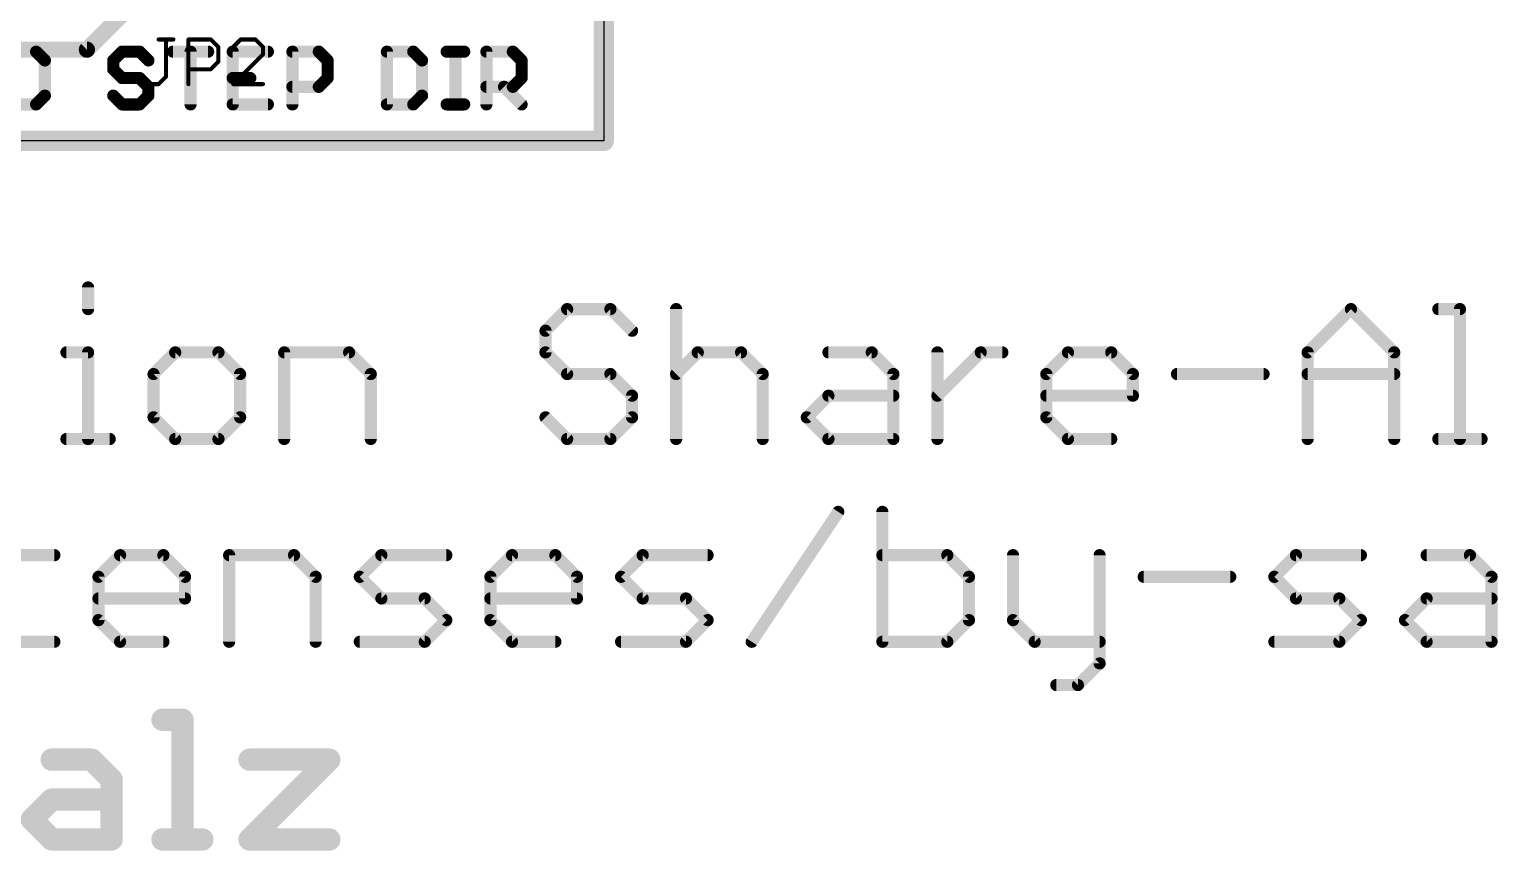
# Model space of a CAD drawing. Extents: x -25 to 82, y -12 to 21.
# Drawn here: x 41.06 to 59.46, y -8.89 to 1.4 of the extents above; entities that cross this region are included whole.
import ezdxf

# ---------------------------------------------------------------- set-up
doc = ezdxf.new("R2010")
doc.units = 0
for name, color, linetype in [('1', 12, 'CONTINUOUS'), ('16', 132, 'CONTINUOUS'), ('20', 53, 'CONTINUOUS'), ('21', 53, 'CONTINUOUS'), ('25', 253, 'CONTINUOUS'), ('51', 53, 'CONTINUOUS')]:
    doc.layers.add(name, color=color, linetype=linetype)

msp = doc.modelspace()

# ---------------------------------------------------------------- linework, layer by layer
at = {"layer": '1'}
for points, const_width in [([(48.26, 20.32), (48.26, 0)], 0.254), ([(43.18, 2.54), (41.783, 1.143)], 0.2032), ([(41.783, 1.143), (39.497, 1.143)], 0.2032), ([(48.26, 0), (0, 0)], 0.254)]:
    msp.add_lwpolyline(points, dxfattribs=dict(at, const_width=const_width))
for points, const_width in [([(41.7471, 1.1789, 1), (41.8189, 1.1071)], 0.1016), ([(41.783, 1.0922, 1), (41.783, 1.1938)], 0.1016), ([(48.1965, 0, 1), (48.3235, 0)], 0.127), ([(48.26, -0.0635, 1), (48.26, 0.0635)], 0.127)]:
    msp.add_lwpolyline(points, format="xyb", dxfattribs=dict(at, const_width=const_width))
at = {"layer": '16', "const_width": 0.254}
for points in [[(48.26, 20.32), (48.26, 0)], [(48.26, 0), (0, 0)]]:
    msp.add_lwpolyline(points, dxfattribs=at)
at = {"layer": '16', "const_width": 0.127}
for points in [[(48.1965, 0, 1), (48.3235, 0)], [(48.26, -0.0635, 1), (48.26, 0.0635)]]:
    msp.add_lwpolyline(points, format="xyb", dxfattribs=at)
at = {"layer": '20'}
for p, q in [((48.26, 20.32), (48.26, 0)), ((48.26, 0), (0, 0))]:
    msp.add_line(p, q, dxfattribs=at)
at = {"layer": '21'}
for points, const_width in [([(48.26, 0), (48.26, 20.32)], 0.254), ([(41.1465, 1.1182), (40.816, 1.1182)], 0.1524), ([(41.2567, 1.008), (41.1465, 1.1182)], 0.1524), ([(42.2234, 1.1182), (42.1132, 1.008)], 0.1524), ([(42.4437, 1.1182), (42.2234, 1.1182)], 0.1524), ([(42.5538, 1.008), (42.4437, 1.1182)], 0.1524), ([(42.8616, 1.1182), (43.3023, 1.1182)], 0.1524), ([(43.0819, 0.4572), (43.0819, 1.1182)], 0.1524), ([(44.0507, 1.1182), (43.61, 1.1182)], 0.1524), ([(43.61, 1.1182), (43.61, 0.4572)], 0.1524), ([(44.3584, 0.4572), (44.3584, 1.1182)], 0.1524), ([(44.3584, 1.1182), (44.6889, 1.1182)], 0.1524), ([(44.6889, 1.1182), (44.7991, 1.008)], 0.1524), ([(45.5422, 1.1182), (45.5422, 0.4572)], 0.1524), ([(45.8727, 1.1182), (45.5422, 1.1182)], 0.1524), ([(45.9828, 1.008), (45.8727, 1.1182)], 0.1524), ([(46.2906, 1.1182), (46.5109, 1.1182)], 0.1524), ([(46.4008, 0.4572), (46.4008, 1.1182)], 0.1524), ([(46.7896, 0.4572), (46.7896, 1.1182)], 0.1524), ([(46.7896, 1.1182), (47.12, 1.1182)], 0.1524), ([(47.12, 1.1182), (47.2302, 1.008)], 0.1524), ([(41.2567, 0.5674), (41.2567, 1.008)], 0.1524), ([(42.1132, 1.008), (42.1132, 0.8978)], 0.1524), ([(42.1132, 0.8978), (42.2234, 0.7877)], 0.1524), ([(44.7991, 1.008), (44.7991, 0.7877)], 0.1524), ([(45.9828, 0.5674), (45.9828, 1.008)], 0.1524), ([(47.2302, 1.008), (47.2302, 0.7877)], 0.1524), ([(42.2234, 0.7877), (42.4437, 0.7877)], 0.1524), ([(42.4437, 0.7877), (42.5538, 0.6775)], 0.1524), ([(42.5538, 0.6775), (42.5538, 0.5674)], 0.1524), ([(43.61, 0.7877), (43.8304, 0.7877)], 0.1524), ([(44.6889, 0.6775), (44.3584, 0.6775)], 0.1524), ([(44.7991, 0.7877), (44.6889, 0.6775)], 0.1524), ([(47.12, 0.6775), (46.7896, 0.6775)], 0.1524), ([(47.0099, 0.6775), (47.2302, 0.4572)], 0.1524), ([(47.2302, 0.7877), (47.12, 0.6775)], 0.1524), ([(41.1465, 0.4572), (41.2567, 0.5674)], 0.1524), ([(42.2234, 0.4572), (42.1132, 0.5674)], 0.1524), ([(42.5538, 0.5674), (42.4437, 0.4572)], 0.1524), ([(45.8727, 0.4572), (45.9828, 0.5674)], 0.1524), ([(40.816, 0.4572), (41.1465, 0.4572)], 0.1524), ([(42.4437, 0.4572), (42.2234, 0.4572)], 0.1524), ([(43.61, 0.4572), (44.0507, 0.4572)], 0.1524), ([(45.5422, 0.4572), (45.8727, 0.4572)], 0.1524), ([(46.2906, 0.4572), (46.5109, 0.4572)], 0.1524), ([(0, 0), (48.26, 0)], 0.254)]:
    msp.add_lwpolyline(points, dxfattribs=dict(at, const_width=const_width))
for points, const_width in [([(41.1735, 1.1451, 1), (41.1196, 1.0912)], 0.0762), ([(41.1465, 1.0801, 1), (41.1465, 1.1563)], 0.0762), ([(42.2234, 1.1563, 1), (42.2234, 1.0801)], 0.0762), ([(42.2503, 1.0912, 1), (42.1964, 1.1451)], 0.0762), ([(42.4706, 1.1451, 1), (42.4167, 1.0912)], 0.0762), ([(42.4437, 1.0801, 1), (42.4437, 1.1563)], 0.0762), ([(42.8616, 1.1563, 1), (42.8616, 1.0801)], 0.0762), ([(43.12, 1.1182, 1), (43.0438, 1.1182)], 0.0762), ([(43.3023, 1.0801, 1), (43.3023, 1.1563)], 0.0762), ([(43.61, 1.1563, 1), (43.61, 1.0801)], 0.0762), ([(43.6481, 1.1182, 1), (43.5719, 1.1182)], 0.0762), ([(44.0507, 1.0801, 1), (44.0507, 1.1563)], 0.0762), ([(44.3965, 1.1182, 1), (44.3203, 1.1182)], 0.0762), ([(44.3584, 1.1563, 1), (44.3584, 1.0801)], 0.0762), ([(44.7159, 1.1451, 1), (44.662, 1.0912)], 0.0762), ([(44.6889, 1.0801, 1), (44.6889, 1.1563)], 0.0762), ([(45.5803, 1.1182, 1), (45.5041, 1.1182)], 0.0762), ([(45.5422, 1.1563, 1), (45.5422, 1.0801)], 0.0762), ([(45.8996, 1.1451, 1), (45.8457, 1.0912)], 0.0762), ([(45.8727, 1.0801, 1), (45.8727, 1.1563)], 0.0762), ([(46.2906, 1.1563, 1), (46.2906, 1.0801)], 0.0762), ([(46.4389, 1.1182, 1), (46.3627, 1.1182)], 0.0762), ([(46.5109, 1.0801, 1), (46.5109, 1.1563)], 0.0762), ([(46.8277, 1.1182, 1), (46.7515, 1.1182)], 0.0762), ([(46.7896, 1.1563, 1), (46.7896, 1.0801)], 0.0762), ([(47.147, 1.1451, 1), (47.0931, 1.0912)], 0.0762), ([(47.12, 1.0801, 1), (47.12, 1.1563)], 0.0762), ([(41.2948, 1.008, 1), (41.2186, 1.008)], 0.0762), ([(41.2297, 0.9811, 1), (41.2836, 1.0349)], 0.0762), ([(42.1513, 1.008, 1), (42.0751, 1.008)], 0.0762), ([(42.1401, 0.9248, 1), (42.0863, 0.8709)], 0.0762), ([(42.0751, 0.8978, 1), (42.1513, 0.8978)], 0.0762), ([(42.0863, 1.0349, 1), (42.1401, 0.9811)], 0.0762), ([(42.5269, 0.9811, 1), (42.5808, 1.0349)], 0.0762), ([(44.8372, 1.008, 1), (44.761, 1.008)], 0.0762), ([(44.7721, 0.9811, 1), (44.826, 1.0349)], 0.0762), ([(46.0209, 1.008, 1), (45.9447, 1.008)], 0.0762), ([(45.9559, 0.9811, 1), (46.0098, 1.0349)], 0.0762), ([(47.2683, 1.008, 1), (47.1921, 1.008)], 0.0762), ([(47.2033, 0.9811, 1), (47.2571, 1.0349)], 0.0762), ([(42.2234, 0.8258, 1), (42.2234, 0.7496)], 0.0762), ([(42.1964, 0.7607, 1), (42.2503, 0.8146)], 0.0762), ([(42.4706, 0.8146, 1), (42.4167, 0.7607)], 0.0762), ([(42.4437, 0.7496, 1), (42.4437, 0.8258)], 0.0762), ([(42.5919, 0.6775, 1), (42.5157, 0.6775)], 0.0762), ([(42.5269, 0.6506, 1), (42.5808, 0.7045)], 0.0762), ([(43.61, 0.8258, 1), (43.61, 0.7496)], 0.0762), ([(43.8304, 0.7496, 1), (43.8304, 0.8258)], 0.0762), ([(44.3584, 0.7156, 1), (44.3584, 0.6394)], 0.0762), ([(44.662, 0.7045, 1), (44.7159, 0.6506)], 0.0762), ([(44.6889, 0.6394, 1), (44.6889, 0.7156)], 0.0762), ([(44.761, 0.7877, 1), (44.8372, 0.7877)], 0.0762), ([(44.826, 0.7607, 1), (44.7721, 0.8146)], 0.0762), ([(46.7896, 0.7156, 1), (46.7896, 0.6394)], 0.0762), ([(47.0368, 0.7045, 1), (46.9829, 0.6506)], 0.0762), ([(47.0931, 0.7045, 1), (47.147, 0.6506)], 0.0762), ([(47.12, 0.6394, 1), (47.12, 0.7156)], 0.0762), ([(47.1921, 0.7877, 1), (47.2683, 0.7877)], 0.0762), ([(47.2571, 0.7607, 1), (47.2033, 0.8146)], 0.0762), ([(41.2186, 0.5674, 1), (41.2948, 0.5674)], 0.0762), ([(41.2836, 0.5404, 1), (41.2297, 0.5943)], 0.0762), ([(42.1401, 0.5943, 1), (42.0863, 0.5404)], 0.0762), ([(42.5157, 0.5674, 1), (42.5919, 0.5674)], 0.0762), ([(42.5808, 0.5404, 1), (42.5269, 0.5943)], 0.0762), ([(45.9447, 0.5674, 1), (46.0209, 0.5674)], 0.0762), ([(46.0098, 0.5404, 1), (45.9559, 0.5943)], 0.0762), ([(41.1196, 0.4841, 1), (41.1735, 0.4303)], 0.0762), ([(41.1465, 0.4191, 1), (41.1465, 0.4953)], 0.0762), ([(42.2234, 0.4953, 1), (42.2234, 0.4191)], 0.0762), ([(42.1964, 0.4303, 1), (42.2503, 0.4841)], 0.0762), ([(42.4167, 0.4841, 1), (42.4706, 0.4303)], 0.0762), ([(42.4437, 0.4191, 1), (42.4437, 0.4953)], 0.0762), ([(43.0438, 0.4572, 1), (43.12, 0.4572)], 0.0762), ([(43.61, 0.4953, 1), (43.61, 0.4191)], 0.0762), ([(43.5719, 0.4572, 1), (43.6481, 0.4572)], 0.0762), ([(44.0507, 0.4191, 1), (44.0507, 0.4953)], 0.0762), ([(44.3203, 0.4572, 1), (44.3965, 0.4572)], 0.0762), ([(45.5422, 0.4953, 1), (45.5422, 0.4191)], 0.0762), ([(45.5041, 0.4572, 1), (45.5803, 0.4572)], 0.0762), ([(45.8457, 0.4841, 1), (45.8996, 0.4303)], 0.0762), ([(45.8727, 0.4191, 1), (45.8727, 0.4953)], 0.0762), ([(46.2906, 0.4953, 1), (46.2906, 0.4191)], 0.0762), ([(46.3627, 0.4572, 1), (46.4389, 0.4572)], 0.0762), ([(46.5109, 0.4191, 1), (46.5109, 0.4953)], 0.0762), ([(46.7515, 0.4572, 1), (46.8277, 0.4572)], 0.0762), ([(47.2033, 0.4303, 1), (47.2571, 0.4841)], 0.0762), ([(48.1965, 0, 1), (48.3235, 0)], 0.127), ([(48.26, -0.0635, 1), (48.26, 0.0635)], 0.127)]:
    msp.add_lwpolyline(points, format="xyb", dxfattribs=dict(at, const_width=const_width))
at = {"layer": '25', "const_width": 0.0508}
for points in [[(42.6806, 1.2705), (42.867, 1.2705)], [(42.7738, 0.8044), (42.7738, 1.2705)], [(43.0555, 0.7112), (43.0555, 1.2705)], [(43.0555, 1.2705), (43.3351, 1.2705)], [(43.3351, 1.2705), (43.4284, 1.1773)], [(43.71, 1.2705), (43.6168, 1.1773)], [(43.8965, 1.2705), (43.71, 1.2705)], [(43.9897, 1.1773), (43.8965, 1.2705)], [(43.4284, 1.1773), (43.4284, 0.9908)], [(43.6168, 0.7112), (43.9897, 1.084)], [(43.9897, 1.084), (43.9897, 1.1773)], [(43.3351, 0.8976), (43.0555, 0.8976)], [(43.4284, 0.9908), (43.3351, 0.8976)], [(42.4942, 0.8044), (42.5874, 0.7112)], [(42.5874, 0.7112), (42.6806, 0.7112)], [(42.6806, 0.7112), (42.7738, 0.8044)], [(43.9897, 0.7112), (43.6168, 0.7112)]]:
    msp.add_lwpolyline(points, dxfattribs=at)
at = {"layer": '25', "const_width": 0.0254}
for points in [[(42.6806, 1.2832, 1), (42.6806, 1.2578)], [(42.7865, 1.2705, 1), (42.7611, 1.2705)], [(42.867, 1.2578, 1), (42.867, 1.2832)], [(43.0682, 1.2705, 1), (43.0428, 1.2705)], [(43.0555, 1.2832, 1), (43.0555, 1.2578)], [(43.3441, 1.2795, 1), (43.3262, 1.2615)], [(43.3351, 1.2578, 1), (43.3351, 1.2832)], [(43.71, 1.2832, 1), (43.71, 1.2578)], [(43.719, 1.2615, 1), (43.7011, 1.2795)], [(43.9054, 1.2795, 1), (43.8875, 1.2615)], [(43.8965, 1.2578, 1), (43.8965, 1.2832)], [(43.4411, 1.1773, 1), (43.4157, 1.1773)], [(43.4194, 1.1683, 1), (43.4373, 1.1862)], [(43.6078, 1.1862, 1), (43.6258, 1.1683)], [(44.0024, 1.1773, 1), (43.977, 1.1773)], [(43.9807, 1.1683, 1), (43.9986, 1.1862)], [(43.9986, 1.0751, 1), (43.9807, 1.093)], [(43.0555, 0.9103, 1), (43.0555, 0.8849)], [(43.3351, 0.8849, 1), (43.3351, 0.9103)], [(43.4157, 0.9908, 1), (43.4411, 0.9908)], [(43.4373, 0.9819, 1), (43.4194, 0.9998)], [(43.977, 1.084, 1), (44.0024, 1.084)], [(42.5032, 0.8134, 1), (42.4852, 0.7954)], [(42.5874, 0.7239, 1), (42.5874, 0.6985)], [(42.6806, 0.6985, 1), (42.6806, 0.7239)], [(42.7611, 0.8044, 1), (42.7865, 0.8044)], [(42.7828, 0.7954, 1), (42.7649, 0.8134)], [(43.3262, 0.9066, 1), (43.3441, 0.8886)], [(43.6168, 0.7239, 1), (43.6168, 0.6985)], [(43.9897, 0.6985, 1), (43.9897, 0.7239)], [(42.5784, 0.7022, 1), (42.5964, 0.7202)], [(42.6716, 0.7202, 1), (42.6896, 0.7022)], [(43.0428, 0.7112, 1), (43.0682, 0.7112)], [(43.6078, 0.7202, 1), (43.6258, 0.7022)]]:
    msp.add_lwpolyline(points, format="xyb", dxfattribs=at)
at = {"layer": '51'}
for points, const_width in [([(41.7979, -1.8356), (41.7979, -2.1068)], 0.1524), ([(47.8008, -2.1068), (47.5297, -2.378)], 0.1524), ([(48.3431, -2.1068), (47.8008, -2.1068)], 0.1524), ([(48.6143, -2.378), (48.3431, -2.1068)], 0.1524), ([(49.1668, -2.1068), (49.1668, -3.7338)], 0.1524), ([(57.0797, -2.6491), (57.6221, -2.1068)], 0.1524), ([(57.6221, -2.1068), (58.1644, -2.6491)], 0.1524), ([(58.7169, -2.1068), (58.9881, -2.1068)], 0.1524), ([(58.9881, -2.1068), (58.9881, -3.7338)], 0.1524), ([(47.5297, -2.378), (47.5297, -2.6491)], 0.1524), ([(41.5267, -2.6491), (41.7979, -2.6491)], 0.1524), ([(41.7979, -2.6491), (41.7979, -3.7338)], 0.1524), ([(42.8893, -2.6491), (42.6182, -2.9203)], 0.1524), ([(43.4317, -2.6491), (42.8893, -2.6491)], 0.1524), ([(43.7028, -2.9203), (43.4317, -2.6491)], 0.1524), ([(44.2553, -3.7338), (44.2553, -2.6491)], 0.1524), ([(44.2553, -2.6491), (45.0688, -2.6491)], 0.1524), ([(45.0688, -2.6491), (45.34, -2.9203)], 0.1524), ([(47.5297, -2.6491), (47.8008, -2.9203)], 0.1524), ([(49.1668, -2.9203), (49.438, -2.6491)], 0.1524), ([(49.438, -2.6491), (49.9803, -2.6491)], 0.1524), ([(49.9803, -2.6491), (50.2515, -2.9203)], 0.1524), ([(51.0751, -2.6491), (51.6175, -2.6491)], 0.1524), ([(51.6175, -2.6491), (51.8886, -2.9203)], 0.1524), ([(52.4411, -3.7338), (52.4411, -2.6491)], 0.1524), ([(52.4411, -3.1915), (52.9835, -2.6491)], 0.1524), ([(52.9835, -2.6491), (53.2546, -2.6491)], 0.1524), ([(53.8054, -2.9203), (54.0766, -2.6491)], 0.1524), ([(54.0766, -2.6491), (54.6189, -2.6491)], 0.1524), ([(54.6189, -2.6491), (54.8901, -2.9203)], 0.1524), ([(57.0797, -3.7338), (57.0797, -2.6491)], 0.1524), ([(58.1644, -2.6491), (58.1644, -3.7338)], 0.1524), ([(42.6182, -2.9203), (42.6182, -3.4626)], 0.1524), ([(43.7028, -3.4626), (43.7028, -2.9203)], 0.1524), ([(45.34, -2.9203), (45.34, -3.7338)], 0.1524), ([(47.8008, -2.9203), (48.3431, -2.9203)], 0.1524), ([(48.3431, -2.9203), (48.6143, -3.1915)], 0.1524), ([(50.2515, -2.9203), (50.2515, -3.7338)], 0.1524), ([(51.8886, -2.9203), (51.8886, -3.7338)], 0.1524), ([(53.8054, -3.4626), (53.8054, -2.9203)], 0.1524), ([(54.8901, -2.9203), (54.8901, -3.1915)], 0.1524), ([(55.4426, -2.9203), (56.5272, -2.9203)], 0.1524), ([(57.0797, -2.9203), (58.1644, -2.9203)], 0.1524), ([(48.6143, -3.1915), (48.6143, -3.4626)], 0.1524), ([(50.804, -3.4626), (51.0751, -3.1915)], 0.1524), ([(51.0751, -3.1915), (51.8886, -3.1915)], 0.1524), ([(54.8901, -3.1915), (53.8054, -3.1915)], 0.1524), ([(42.6182, -3.4626), (42.8893, -3.7338)], 0.1524), ([(43.4317, -3.7338), (43.7028, -3.4626)], 0.1524), ([(47.8008, -3.7338), (47.5297, -3.4626)], 0.1524), ([(48.6143, -3.4626), (48.3431, -3.7338)], 0.1524), ([(51.0751, -3.7338), (50.804, -3.4626)], 0.1524), ([(54.0766, -3.7338), (53.8054, -3.4626)], 0.1524), ([(41.5267, -3.7338), (42.0691, -3.7338)], 0.1524), ([(42.8893, -3.7338), (43.4317, -3.7338)], 0.1524), ([(48.3431, -3.7338), (47.8008, -3.7338)], 0.1524), ([(51.8886, -3.7338), (51.0751, -3.7338)], 0.1524), ([(54.6189, -3.7338), (54.0766, -3.7338)], 0.1524), ([(58.7169, -3.7338), (59.2592, -3.7338)], 0.1524), ([(50.1138, -6.2738), (51.1985, -4.6468)], 0.1524), ([(51.751, -4.6468), (51.751, -6.2738)], 0.1524), ([(41.3755, -5.1891), (40.562, -5.1891)], 0.1524), ([(41.928, -5.4603), (42.1992, -5.1891)], 0.1524), ([(42.1992, -5.1891), (42.7415, -5.1891)], 0.1524), ([(42.7415, -5.1891), (43.0127, -5.4603)], 0.1524), ([(43.5652, -6.2738), (43.5652, -5.1891)], 0.1524), ([(43.5652, -5.1891), (44.3787, -5.1891)], 0.1524), ([(44.3787, -5.1891), (44.6498, -5.4603)], 0.1524), ([(45.2023, -5.4603), (45.4735, -5.1891)], 0.1524), ([(45.4735, -5.1891), (46.287, -5.1891)], 0.1524), ([(46.8395, -5.4603), (47.1106, -5.1891)], 0.1524), ([(47.1106, -5.1891), (47.653, -5.1891)], 0.1524), ([(47.653, -5.1891), (47.9241, -5.4603)], 0.1524), ([(48.4766, -5.4603), (48.7478, -5.1891)], 0.1524), ([(48.7478, -5.1891), (49.5613, -5.1891)], 0.1524), ([(52.5644, -5.1891), (51.751, -5.1891)], 0.1524), ([(52.8356, -5.4603), (52.5644, -5.1891)], 0.1524), ([(53.3881, -5.1891), (53.3881, -6.0026)], 0.1524), ([(54.4728, -5.1891), (54.4728, -6.545)], 0.1524), ([(56.6624, -5.4603), (56.9336, -5.1891)], 0.1524), ([(56.9336, -5.1891), (57.7471, -5.1891)], 0.1524), ([(58.5707, -5.1891), (59.1131, -5.1891)], 0.1524), ([(59.1131, -5.1891), (59.3842, -5.4603)], 0.1524), ([(41.928, -6.0026), (41.928, -5.4603)], 0.1524), ([(43.0127, -5.4603), (43.0127, -5.7315)], 0.1524), ([(44.6498, -5.4603), (44.6498, -6.2738)], 0.1524), ([(45.4735, -5.7315), (45.2023, -5.4603)], 0.1524), ([(46.8395, -6.0026), (46.8395, -5.4603)], 0.1524), ([(47.9241, -5.4603), (47.9241, -5.7315)], 0.1524), ([(48.7478, -5.7315), (48.4766, -5.4603)], 0.1524), ([(52.8356, -6.0026), (52.8356, -5.4603)], 0.1524), ([(55.0253, -5.4603), (56.1099, -5.4603)], 0.1524), ([(56.9336, -5.7315), (56.6624, -5.4603)], 0.1524), ([(59.3842, -5.4603), (59.3842, -6.2738)], 0.1524), ([(43.0127, -5.7315), (41.928, -5.7315)], 0.1524), ([(46.0158, -5.7315), (45.4735, -5.7315)], 0.1524), ([(46.287, -6.0026), (46.0158, -5.7315)], 0.1524), ([(47.9241, -5.7315), (46.8395, -5.7315)], 0.1524), ([(49.2901, -5.7315), (48.7478, -5.7315)], 0.1524), ([(49.5613, -6.0026), (49.2901, -5.7315)], 0.1524), ([(57.4759, -5.7315), (56.9336, -5.7315)], 0.1524), ([(57.7471, -6.0026), (57.4759, -5.7315)], 0.1524), ([(58.2996, -6.0026), (58.5707, -5.7315)], 0.1524), ([(58.5707, -5.7315), (59.3842, -5.7315)], 0.1524), ([(42.1992, -6.2738), (41.928, -6.0026)], 0.1524), ([(46.0158, -6.2738), (46.287, -6.0026)], 0.1524), ([(47.1106, -6.2738), (46.8395, -6.0026)], 0.1524), ([(49.2901, -6.2738), (49.5613, -6.0026)], 0.1524), ([(52.5644, -6.2738), (52.8356, -6.0026)], 0.1524), ([(53.3881, -6.0026), (53.6593, -6.2738)], 0.1524), ([(57.4759, -6.2738), (57.7471, -6.0026)], 0.1524), ([(58.5707, -6.2738), (58.2996, -6.0026)], 0.1524), ([(40.562, -6.2738), (41.3755, -6.2738)], 0.1524), ([(42.7415, -6.2738), (42.1992, -6.2738)], 0.1524), ([(45.2023, -6.2738), (46.0158, -6.2738)], 0.1524), ([(47.653, -6.2738), (47.1106, -6.2738)], 0.1524), ([(48.4766, -6.2738), (49.2901, -6.2738)], 0.1524), ([(51.751, -6.2738), (52.5644, -6.2738)], 0.1524), ([(53.6593, -6.2738), (54.4728, -6.2738)], 0.1524), ([(56.6624, -6.2738), (57.4759, -6.2738)], 0.1524), ([(59.3842, -6.2738), (58.5707, -6.2738)], 0.1524), ([(54.4728, -6.545), (54.2016, -6.8161)], 0.1524), ([(54.2016, -6.8161), (53.9304, -6.8161)], 0.1524), ([(42.7298, -7.2504), (42.9798, -7.2504)], 0.2794), ([(42.9798, -7.2504), (42.9798, -8.7503)], 0.2794), ([(41.3427, -7.7504), (41.8426, -7.7504)], 0.2794), ([(41.8426, -7.7504), (42.0926, -8.0004)], 0.2794), ([(43.8213, -7.7504), (44.8212, -7.7504)], 0.2794), ([(44.8212, -7.7504), (43.8213, -8.7503)], 0.2794), ([(42.0926, -8.0004), (42.0926, -8.7503)], 0.2794), ([(41.0927, -8.5003), (41.3427, -8.2503)], 0.2794), ([(41.3427, -8.2503), (42.0926, -8.2503)], 0.2794), ([(41.3427, -8.7503), (41.0927, -8.5003)], 0.2794), ([(42.0926, -8.7503), (41.3427, -8.7503)], 0.2794), ([(42.7298, -8.7503), (43.2298, -8.7503)], 0.2794), ([(43.8213, -8.7503), (44.8212, -8.7503)], 0.2794)]:
    msp.add_lwpolyline(points, dxfattribs=dict(at, const_width=const_width))
for points, const_width in [([(41.836, -1.8356, 1), (41.7598, -1.8356)], 0.0762), ([(41.7598, -2.1068, 1), (41.836, -2.1068)], 0.0762), ([(47.8008, -2.0687, 1), (47.8008, -2.1449)], 0.0762), ([(47.8278, -2.1338, 1), (47.7739, -2.0799)], 0.0762), ([(48.3701, -2.0799, 1), (48.3162, -2.1338)], 0.0762), ([(48.3431, -2.1449, 1), (48.3431, -2.0687)], 0.0762), ([(49.2049, -2.1068, 1), (49.1287, -2.1068)], 0.0762), ([(57.649, -2.0799, 1), (57.5951, -2.1338)], 0.0762), ([(57.649, -2.1338, 1), (57.5951, -2.0799)], 0.0762), ([(58.7169, -2.0687, 1), (58.7169, -2.1449)], 0.0762), ([(59.0262, -2.1068, 1), (58.95, -2.1068)], 0.0762), ([(58.9881, -2.1449, 1), (58.9881, -2.0687)], 0.0762), ([(47.5027, -2.351, 1), (47.5566, -2.4049)], 0.0762), ([(47.5678, -2.378, 1), (47.4916, -2.378)], 0.0762), ([(48.5874, -2.4049, 1), (48.6413, -2.351)], 0.0762), ([(41.5267, -2.611, 1), (41.5267, -2.6872)], 0.0762), ([(41.836, -2.6491, 1), (41.7598, -2.6491)], 0.0762), ([(41.7979, -2.6872, 1), (41.7979, -2.611)], 0.0762), ([(42.8893, -2.611, 1), (42.8893, -2.6872)], 0.0762), ([(42.9163, -2.6761, 1), (42.8624, -2.6222)], 0.0762), ([(43.4586, -2.6222, 1), (43.4047, -2.6761)], 0.0762), ([(43.4317, -2.6872, 1), (43.4317, -2.611)], 0.0762), ([(44.2934, -2.6491, 1), (44.2172, -2.6491)], 0.0762), ([(44.2553, -2.611, 1), (44.2553, -2.6872)], 0.0762), ([(45.0958, -2.6222, 1), (45.0419, -2.6761)], 0.0762), ([(45.0688, -2.6872, 1), (45.0688, -2.611)], 0.0762), ([(47.5566, -2.6222, 1), (47.5027, -2.6761)], 0.0762), ([(49.438, -2.611, 1), (49.438, -2.6872)], 0.0762), ([(49.4649, -2.6761, 1), (49.411, -2.6222)], 0.0762), ([(50.0072, -2.6222, 1), (49.9534, -2.6761)], 0.0762), ([(49.9803, -2.6872, 1), (49.9803, -2.611)], 0.0762), ([(51.0751, -2.611, 1), (51.0751, -2.6872)], 0.0762), ([(51.6444, -2.6222, 1), (51.5905, -2.6761)], 0.0762), ([(51.6175, -2.6872, 1), (51.6175, -2.611)], 0.0762), ([(52.4792, -2.6491, 1), (52.403, -2.6491)], 0.0762), ([(52.9835, -2.611, 1), (52.9835, -2.6872)], 0.0762), ([(53.0104, -2.6761, 1), (52.9565, -2.6222)], 0.0762), ([(53.2546, -2.6872, 1), (53.2546, -2.611)], 0.0762), ([(54.0766, -2.611, 1), (54.0766, -2.6872)], 0.0762), ([(54.1035, -2.6761, 1), (54.0496, -2.6222)], 0.0762), ([(54.6459, -2.6222, 1), (54.592, -2.6761)], 0.0762), ([(54.6189, -2.6872, 1), (54.6189, -2.611)], 0.0762), ([(57.1178, -2.6491, 1), (57.0416, -2.6491)], 0.0762), ([(58.2025, -2.6491, 1), (58.1263, -2.6491)], 0.0762), ([(47.4916, -2.6491, 1), (47.5678, -2.6491)], 0.0762), ([(57.0528, -2.6222, 1), (57.1067, -2.6761)], 0.0762), ([(58.1374, -2.6761, 1), (58.1913, -2.6222)], 0.0762), ([(42.6563, -2.9203, 1), (42.5801, -2.9203)], 0.0762), ([(42.5912, -2.8934, 1), (42.6451, -2.9472)], 0.0762), ([(43.7409, -2.9203, 1), (43.6647, -2.9203)], 0.0762), ([(43.6759, -2.9472, 1), (43.7298, -2.8934)], 0.0762), ([(45.3781, -2.9203, 1), (45.3019, -2.9203)], 0.0762), ([(45.3131, -2.9472, 1), (45.3669, -2.8934)], 0.0762), ([(47.8008, -2.8822, 1), (47.8008, -2.9584)], 0.0762), ([(47.7739, -2.9472, 1), (47.8278, -2.8934)], 0.0762), ([(48.3701, -2.8934, 1), (48.3162, -2.9472)], 0.0762), ([(48.3431, -2.9584, 1), (48.3431, -2.8822)], 0.0762), ([(49.1399, -2.8934, 1), (49.1938, -2.9472)], 0.0762), ([(50.2896, -2.9203, 1), (50.2134, -2.9203)], 0.0762), ([(50.2245, -2.9472, 1), (50.2784, -2.8934)], 0.0762), ([(51.9267, -2.9203, 1), (51.8505, -2.9203)], 0.0762), ([(51.8617, -2.9472, 1), (51.9156, -2.8934)], 0.0762), ([(53.8435, -2.9203, 1), (53.7673, -2.9203)], 0.0762), ([(53.7785, -2.8934, 1), (53.8324, -2.9472)], 0.0762), ([(54.9282, -2.9203, 1), (54.852, -2.9203)], 0.0762), ([(54.8631, -2.9472, 1), (54.917, -2.8934)], 0.0762), ([(55.4426, -2.8822, 1), (55.4426, -2.9584)], 0.0762), ([(56.5272, -2.9584, 1), (56.5272, -2.8822)], 0.0762), ([(57.0797, -2.8822, 1), (57.0797, -2.9584)], 0.0762), ([(58.1644, -2.9584, 1), (58.1644, -2.8822)], 0.0762), ([(48.6524, -3.1915, 1), (48.5762, -3.1915)], 0.0762), ([(48.5874, -3.2184, 1), (48.6413, -3.1645)], 0.0762), ([(51.0751, -3.1534, 1), (51.0751, -3.2296)], 0.0762), ([(51.1021, -3.2184, 1), (51.0482, -3.1645)], 0.0762), ([(51.8886, -3.2296, 1), (51.8886, -3.1534)], 0.0762), ([(52.4142, -3.1645, 1), (52.4681, -3.2184)], 0.0762), ([(53.8054, -3.1534, 1), (53.8054, -3.2296)], 0.0762), ([(54.8901, -3.2296, 1), (54.8901, -3.1534)], 0.0762), ([(54.852, -3.1915, 1), (54.9282, -3.1915)], 0.0762), ([(42.6451, -3.4357, 1), (42.5912, -3.4896)], 0.0762), ([(42.5801, -3.4626, 1), (42.6563, -3.4626)], 0.0762), ([(43.6647, -3.4626, 1), (43.7409, -3.4626)], 0.0762), ([(43.7298, -3.4896, 1), (43.6759, -3.4357)], 0.0762), ([(47.5566, -3.4357, 1), (47.5027, -3.4896)], 0.0762), ([(48.5762, -3.4626, 1), (48.6524, -3.4626)], 0.0762), ([(48.6413, -3.4896, 1), (48.5874, -3.4357)], 0.0762), ([(50.8309, -3.4357, 1), (50.777, -3.4896)], 0.0762), ([(50.777, -3.4357, 1), (50.8309, -3.4896)], 0.0762), ([(53.8324, -3.4357, 1), (53.7785, -3.4896)], 0.0762), ([(53.7673, -3.4626, 1), (53.8435, -3.4626)], 0.0762), ([(41.5267, -3.6957, 1), (41.5267, -3.7719)], 0.0762), ([(42.0691, -3.7719, 1), (42.0691, -3.6957)], 0.0762), ([(42.8893, -3.6957, 1), (42.8893, -3.7719)], 0.0762), ([(42.8624, -3.7607, 1), (42.9163, -3.7069)], 0.0762), ([(43.4047, -3.7069, 1), (43.4586, -3.7607)], 0.0762), ([(43.4317, -3.7719, 1), (43.4317, -3.6957)], 0.0762), ([(47.8008, -3.6957, 1), (47.8008, -3.7719)], 0.0762), ([(47.7739, -3.7607, 1), (47.8278, -3.7069)], 0.0762), ([(48.3162, -3.7069, 1), (48.3701, -3.7607)], 0.0762), ([(48.3431, -3.7719, 1), (48.3431, -3.6957)], 0.0762), ([(51.0751, -3.6957, 1), (51.0751, -3.7719)], 0.0762), ([(51.0482, -3.7607, 1), (51.1021, -3.7069)], 0.0762), ([(51.8886, -3.7719, 1), (51.8886, -3.6957)], 0.0762), ([(54.0766, -3.6957, 1), (54.0766, -3.7719)], 0.0762), ([(54.0496, -3.7607, 1), (54.1035, -3.7069)], 0.0762), ([(54.6189, -3.7719, 1), (54.6189, -3.6957)], 0.0762), ([(58.7169, -3.6957, 1), (58.7169, -3.7719)], 0.0762), ([(59.2592, -3.7719, 1), (59.2592, -3.6957)], 0.0762), ([(41.7598, -3.7338, 1), (41.836, -3.7338)], 0.0762), ([(44.2172, -3.7338, 1), (44.2934, -3.7338)], 0.0762), ([(45.3019, -3.7338, 1), (45.3781, -3.7338)], 0.0762), ([(49.1287, -3.7338, 1), (49.2049, -3.7338)], 0.0762), ([(50.2134, -3.7338, 1), (50.2896, -3.7338)], 0.0762), ([(51.8505, -3.7338, 1), (51.9267, -3.7338)], 0.0762), ([(52.403, -3.7338, 1), (52.4792, -3.7338)], 0.0762), ([(57.0416, -3.7338, 1), (57.1178, -3.7338)], 0.0762), ([(58.1263, -3.7338, 1), (58.2025, -3.7338)], 0.0762), ([(58.95, -3.7338, 1), (59.0262, -3.7338)], 0.0762), ([(51.2302, -4.6679, 1), (51.1668, -4.6257)], 0.0762), ([(51.7891, -4.6468, 1), (51.7129, -4.6468)], 0.0762), ([(41.3755, -5.2272, 1), (41.3755, -5.151)], 0.0762), ([(42.1992, -5.151, 1), (42.1992, -5.2272)], 0.0762), ([(42.2261, -5.2161, 1), (42.1722, -5.1622)], 0.0762), ([(42.7684, -5.1622, 1), (42.7146, -5.2161)], 0.0762), ([(42.7415, -5.2272, 1), (42.7415, -5.151)], 0.0762), ([(43.6033, -5.1891, 1), (43.5271, -5.1891)], 0.0762), ([(43.5652, -5.151, 1), (43.5652, -5.2272)], 0.0762), ([(44.4056, -5.1622, 1), (44.3517, -5.2161)], 0.0762), ([(44.3787, -5.2272, 1), (44.3787, -5.151)], 0.0762), ([(45.4735, -5.151, 1), (45.4735, -5.2272)], 0.0762), ([(45.5004, -5.2161, 1), (45.4465, -5.1622)], 0.0762), ([(46.287, -5.2272, 1), (46.287, -5.151)], 0.0762), ([(47.1106, -5.151, 1), (47.1106, -5.2272)], 0.0762), ([(47.1376, -5.2161, 1), (47.0837, -5.1622)], 0.0762), ([(47.6799, -5.1622, 1), (47.626, -5.2161)], 0.0762), ([(47.653, -5.2272, 1), (47.653, -5.151)], 0.0762), ([(48.7478, -5.151, 1), (48.7478, -5.2272)], 0.0762), ([(48.7747, -5.2161, 1), (48.7209, -5.1622)], 0.0762), ([(49.5613, -5.2272, 1), (49.5613, -5.151)], 0.0762), ([(51.751, -5.151, 1), (51.751, -5.2272)], 0.0762), ([(52.5914, -5.1622, 1), (52.5375, -5.2161)], 0.0762), ([(52.5644, -5.2272, 1), (52.5644, -5.151)], 0.0762), ([(53.4262, -5.1891, 1), (53.35, -5.1891)], 0.0762), ([(54.5109, -5.1891, 1), (54.4347, -5.1891)], 0.0762), ([(56.9336, -5.151, 1), (56.9336, -5.2272)], 0.0762), ([(56.9605, -5.2161, 1), (56.9066, -5.1622)], 0.0762), ([(57.7471, -5.2272, 1), (57.7471, -5.151)], 0.0762), ([(58.5707, -5.151, 1), (58.5707, -5.2272)], 0.0762), ([(59.14, -5.1622, 1), (59.0861, -5.2161)], 0.0762), ([(59.1131, -5.2272, 1), (59.1131, -5.151)], 0.0762), ([(41.9661, -5.4603, 1), (41.8899, -5.4603)], 0.0762), ([(41.9011, -5.4334, 1), (41.955, -5.4872)], 0.0762), ([(43.0508, -5.4603, 1), (42.9746, -5.4603)], 0.0762), ([(42.9857, -5.4872, 1), (43.0396, -5.4334)], 0.0762), ([(44.6879, -5.4603, 1), (44.6117, -5.4603)], 0.0762), ([(44.6229, -5.4872, 1), (44.6768, -5.4334)], 0.0762), ([(45.2293, -5.4334, 1), (45.1754, -5.4872)], 0.0762), ([(45.1754, -5.4334, 1), (45.2293, -5.4872)], 0.0762), ([(46.8776, -5.4603, 1), (46.8014, -5.4603)], 0.0762), ([(46.8125, -5.4334, 1), (46.8664, -5.4872)], 0.0762), ([(47.9622, -5.4603, 1), (47.886, -5.4603)], 0.0762), ([(47.8972, -5.4872, 1), (47.9511, -5.4334)], 0.0762), ([(48.5036, -5.4334, 1), (48.4497, -5.4872)], 0.0762), ([(48.4497, -5.4334, 1), (48.5036, -5.4872)], 0.0762), ([(52.8737, -5.4603, 1), (52.7975, -5.4603)], 0.0762), ([(52.8087, -5.4872, 1), (52.8626, -5.4334)], 0.0762), ([(55.0253, -5.4222, 1), (55.0253, -5.4984)], 0.0762), ([(56.1099, -5.4984, 1), (56.1099, -5.4222)], 0.0762), ([(56.6894, -5.4334, 1), (56.6355, -5.4872)], 0.0762), ([(56.6355, -5.4334, 1), (56.6894, -5.4872)], 0.0762), ([(59.4223, -5.4603, 1), (59.3461, -5.4603)], 0.0762), ([(59.3573, -5.4872, 1), (59.4112, -5.4334)], 0.0762), ([(41.928, -5.6934, 1), (41.928, -5.7696)], 0.0762), ([(42.9746, -5.7315, 1), (43.0508, -5.7315)], 0.0762), ([(43.0127, -5.7696, 1), (43.0127, -5.6934)], 0.0762), ([(45.4735, -5.6934, 1), (45.4735, -5.7696)], 0.0762), ([(45.4465, -5.7584, 1), (45.5004, -5.7045)], 0.0762), ([(46.0428, -5.7045, 1), (45.9889, -5.7584)], 0.0762), ([(46.0158, -5.7696, 1), (46.0158, -5.6934)], 0.0762), ([(46.8395, -5.6934, 1), (46.8395, -5.7696)], 0.0762), ([(47.886, -5.7315, 1), (47.9622, -5.7315)], 0.0762), ([(47.9241, -5.7696, 1), (47.9241, -5.6934)], 0.0762), ([(48.7478, -5.6934, 1), (48.7478, -5.7696)], 0.0762), ([(48.7209, -5.7584, 1), (48.7747, -5.7045)], 0.0762), ([(49.3171, -5.7045, 1), (49.2632, -5.7584)], 0.0762), ([(49.2901, -5.7696, 1), (49.2901, -5.6934)], 0.0762), ([(56.9336, -5.6934, 1), (56.9336, -5.7696)], 0.0762), ([(56.9066, -5.7584, 1), (56.9605, -5.7045)], 0.0762), ([(57.5029, -5.7045, 1), (57.449, -5.7584)], 0.0762), ([(57.4759, -5.7696, 1), (57.4759, -5.6934)], 0.0762), ([(58.5707, -5.6934, 1), (58.5707, -5.7696)], 0.0762), ([(58.5977, -5.7584, 1), (58.5438, -5.7045)], 0.0762), ([(59.3842, -5.7696, 1), (59.3842, -5.6934)], 0.0762), ([(41.955, -5.9757, 1), (41.9011, -6.0296)], 0.0762), ([(41.8899, -6.0026, 1), (41.9661, -6.0026)], 0.0762), ([(46.3139, -6.0296, 1), (46.26, -5.9757)], 0.0762), ([(46.26, -6.0296, 1), (46.3139, -5.9757)], 0.0762), ([(46.8664, -5.9757, 1), (46.8125, -6.0296)], 0.0762), ([(46.8014, -6.0026, 1), (46.8776, -6.0026)], 0.0762), ([(49.5882, -6.0296, 1), (49.5344, -5.9757)], 0.0762), ([(49.5344, -6.0296, 1), (49.5882, -5.9757)], 0.0762), ([(52.7975, -6.0026, 1), (52.8737, -6.0026)], 0.0762), ([(52.8625, -6.0296, 1), (52.8087, -5.9757)], 0.0762), ([(53.415, -5.9757, 1), (53.3612, -6.0296)], 0.0762), ([(53.35, -6.0026, 1), (53.4262, -6.0026)], 0.0762), ([(57.774, -6.0296, 1), (57.7201, -5.9757)], 0.0762), ([(57.7201, -6.0296, 1), (57.774, -5.9757)], 0.0762), ([(58.3265, -5.9757, 1), (58.2726, -6.0296)], 0.0762), ([(58.2726, -5.9757, 1), (58.3265, -6.0296)], 0.0762), ([(41.3755, -6.3119, 1), (41.3755, -6.2357)], 0.0762), ([(42.1992, -6.2357, 1), (42.1992, -6.3119)], 0.0762), ([(42.1722, -6.3007, 1), (42.2261, -6.2469)], 0.0762), ([(42.7415, -6.3119, 1), (42.7415, -6.2357)], 0.0762), ([(43.5271, -6.2738, 1), (43.6033, -6.2738)], 0.0762), ([(44.6117, -6.2738, 1), (44.6879, -6.2738)], 0.0762), ([(45.2023, -6.2357, 1), (45.2023, -6.3119)], 0.0762), ([(45.9889, -6.2469, 1), (46.0428, -6.3007)], 0.0762), ([(46.0158, -6.3119, 1), (46.0158, -6.2357)], 0.0762), ([(47.1106, -6.2357, 1), (47.1106, -6.3119)], 0.0762), ([(47.0837, -6.3007, 1), (47.1376, -6.2469)], 0.0762), ([(47.653, -6.3119, 1), (47.653, -6.2357)], 0.0762), ([(48.4766, -6.2357, 1), (48.4766, -6.3119)], 0.0762), ([(49.2632, -6.2469, 1), (49.3171, -6.3007)], 0.0762), ([(49.2901, -6.3119, 1), (49.2901, -6.2357)], 0.0762), ([(50.0821, -6.2527, 1), (50.1455, -6.2949)], 0.0762), ([(51.751, -6.2357, 1), (51.751, -6.3119)], 0.0762), ([(51.7129, -6.2738, 1), (51.7891, -6.2738)], 0.0762), ([(52.5375, -6.2469, 1), (52.5914, -6.3007)], 0.0762), ([(52.5644, -6.3119, 1), (52.5644, -6.2357)], 0.0762), ([(53.6593, -6.2357, 1), (53.6593, -6.3119)], 0.0762), ([(53.6323, -6.3007, 1), (53.6862, -6.2469)], 0.0762), ([(54.4728, -6.3119, 1), (54.4728, -6.2357)], 0.0762), ([(56.6624, -6.2357, 1), (56.6624, -6.3119)], 0.0762), ([(57.449, -6.2469, 1), (57.5029, -6.3007)], 0.0762), ([(57.4759, -6.3119, 1), (57.4759, -6.2357)], 0.0762), ([(58.5707, -6.2357, 1), (58.5707, -6.3119)], 0.0762), ([(58.5438, -6.3007, 1), (58.5977, -6.2469)], 0.0762), ([(59.3461, -6.2738, 1), (59.4223, -6.2738)], 0.0762), ([(59.3842, -6.3119, 1), (59.3842, -6.2357)], 0.0762), ([(54.4347, -6.545, 1), (54.5109, -6.545)], 0.0762), ([(54.4997, -6.5719, 1), (54.4458, -6.518)], 0.0762), ([(53.9304, -6.778, 1), (53.9304, -6.8542)], 0.0762), ([(54.1747, -6.7892, 1), (54.2285, -6.8431)], 0.0762), ([(54.2016, -6.8542, 1), (54.2016, -6.778)], 0.0762), ([(42.7298, -7.1806, 1), (42.7298, -7.3203)], 0.1397), ([(43.0497, -7.2504, 1), (42.91, -7.2504)], 0.1397), ([(42.9798, -7.3203, 1), (42.9798, -7.1806)], 0.1397), ([(41.3427, -7.6805, 1), (41.3427, -7.8202)], 0.1397), ([(41.892, -7.701, 1), (41.7932, -7.7998)], 0.1397), ([(41.8426, -7.8202, 1), (41.8426, -7.6805)], 0.1397), ([(43.8213, -7.6805, 1), (43.8213, -7.8202)], 0.1397), ([(44.8706, -7.7998, 1), (44.7718, -7.701)], 0.1397), ([(44.8212, -7.8202, 1), (44.8212, -7.6805)], 0.1397), ([(42.1625, -8.0004, 1), (42.0228, -8.0004)], 0.1397), ([(42.0432, -8.0498, 1), (42.142, -7.951)], 0.1397), ([(41.3427, -8.1805, 1), (41.3427, -8.3202)], 0.1397), ([(41.3921, -8.2997, 1), (41.2933, -8.2009)], 0.1397), ([(42.0926, -8.3202, 1), (42.0926, -8.1805)], 0.1397), ([(41.1421, -8.4509, 1), (41.0433, -8.5497)], 0.1397), ([(41.0433, -8.4509, 1), (41.1421, -8.5497)], 0.1397), ([(41.3427, -8.6805, 1), (41.3427, -8.8202)], 0.1397), ([(41.2933, -8.7997, 1), (41.3921, -8.7009)], 0.1397), ([(42.0926, -8.8202, 1), (42.0926, -8.6805)], 0.1397), ([(42.7298, -8.6805, 1), (42.7298, -8.8202)], 0.1397), ([(43.2298, -8.8202, 1), (43.2298, -8.6805)], 0.1397), ([(43.8213, -8.6805, 1), (43.8213, -8.8202)], 0.1397), ([(43.7719, -8.7009, 1), (43.8707, -8.7997)], 0.1397), ([(44.8212, -8.8202, 1), (44.8212, -8.6805)], 0.1397), ([(42.0228, -8.7503, 1), (42.1625, -8.7503)], 0.1397), ([(42.91, -8.7503, 1), (43.0497, -8.7503)], 0.1397)]:
    msp.add_lwpolyline(points, format="xyb", dxfattribs=dict(at, const_width=const_width))

doc.saveas('drawing.dxf')
